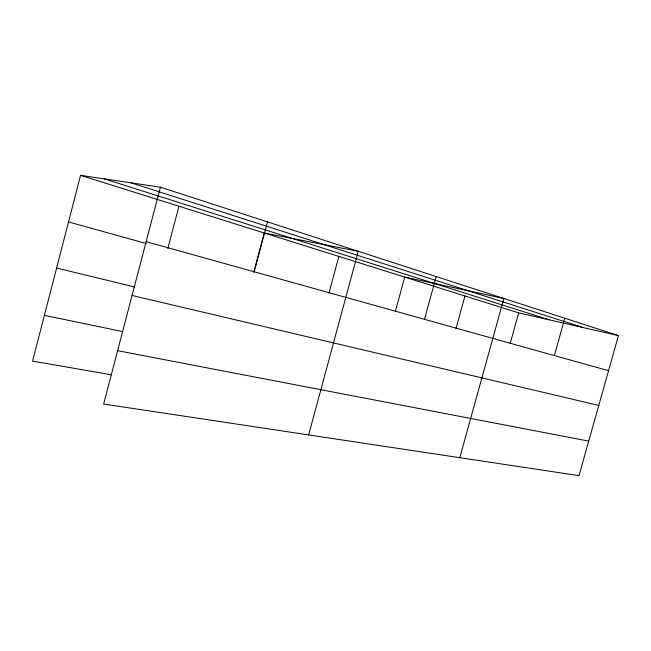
<?xml version="1.0" encoding="UTF-8"?>
<svg xmlns="http://www.w3.org/2000/svg" width="651" height="651" viewBox="0 0 651 651"><rect width="100%" height="100%" fill="white"/><g stroke="black" fill="none" stroke-linecap="round" stroke-linejoin="round"><path stroke-width="0.98" d="M160.415 187.195L103.639 404.043L578.991 475.645L618.45 335.615L160.415 187.195L80.561 175.355L32.55 361.118L111.622 374.813M167.836 248.47L178.935 206.229M253.735 272.346L264.216 232.993L358.278 251.31L308.631 434.925M254.199 271.793L267.496 221.893M328.934 293.219L338.854 256.421M395.303 311.658L404.719 277.09L503.866 298.483L459.801 457.694M424.509 319.324L436.219 276.561M456.009 328.511L464.96 296.002M510.172 343.549L518.684 312.862L618.45 335.615M554.375 355.568L564.808 318.233M117.611 350.686L588.724 441.109M44.374 315.369L122.925 331.619M132.063 295.464L598.782 405.427M56.604 268.049L134.619 286.961M146.158 241.643L608.563 370.696M68.518 221.95L146.215 243.523M80.561 175.355L518.684 312.862M104.225 178.862L549.354 319.853M131.233 182.866L583.19 327.575"/></g></svg>
